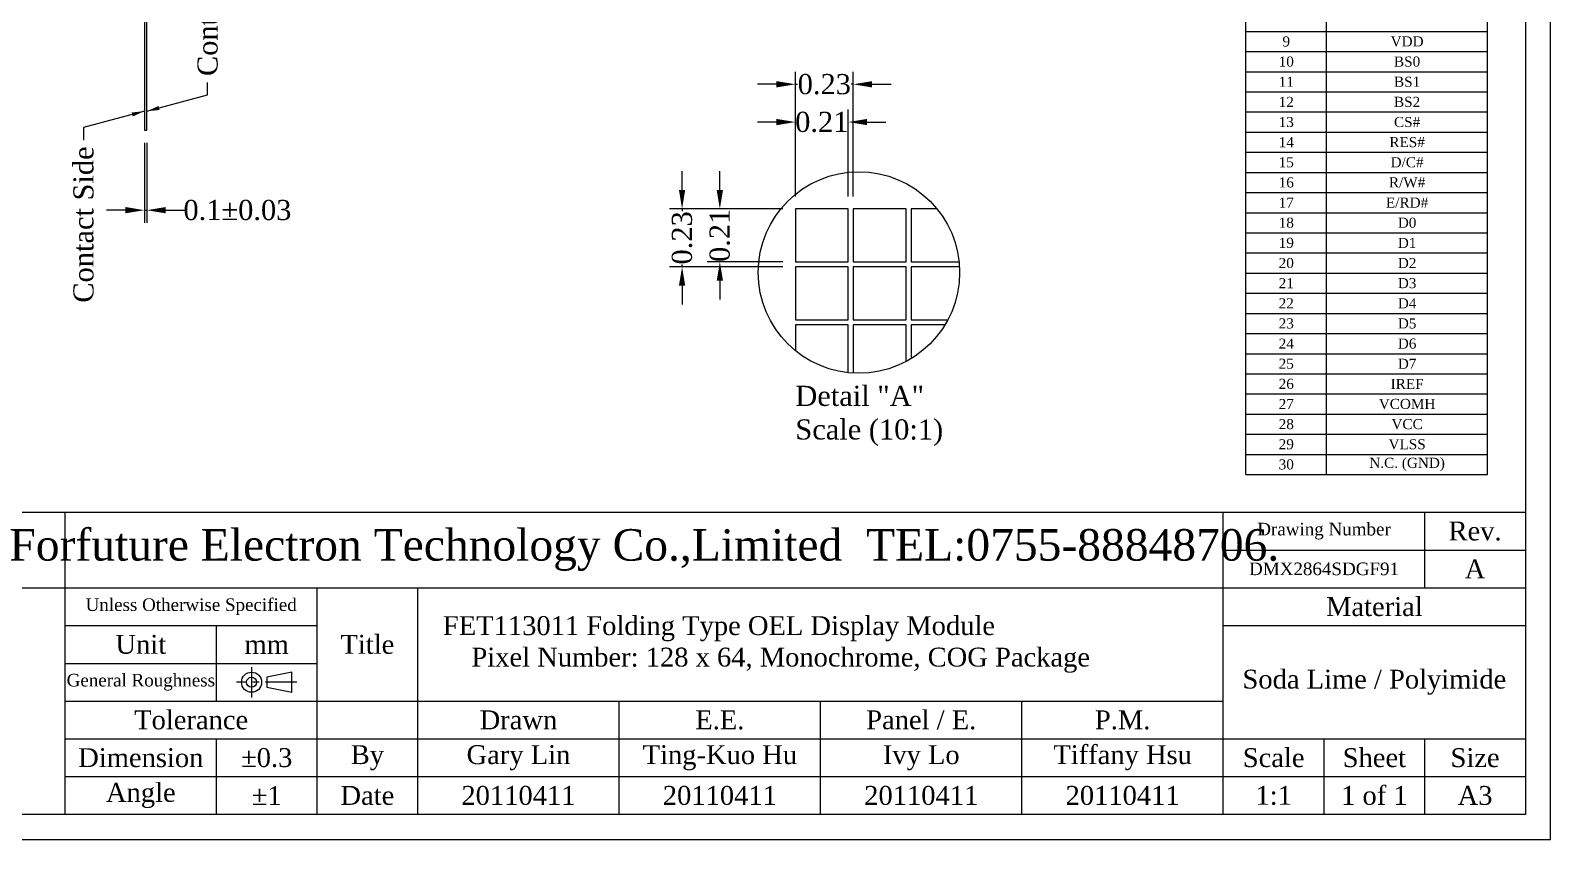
# Model space of a CAD drawing. Header units: millimetres. Extents: x -1 to 120, y 0 to 80.
# Drawn here: x 59.6 to 120, y 0 to 32.1 of the extents above; entities that cross this region are included whole.
import ezdxf

# ---------------------------------------------------------------- set-up
doc = ezdxf.new("R2010")
doc.units = ezdxf.units.MM
doc.header["$MEASUREMENT"] = 0
doc.linetypes.add('CENTER', pattern=[2, 1.25, -0.25, 0.25, -0.25])
for name, color, linetype in [('Dimension', 7, 'Continuous'), ('FPC', 30, 'Continuous'), ('Frame', 7, 'Continuous'), ('Index', 7, 'Continuous'), ('Pixel', 7, 'Continuous')]:
    doc.layers.add(name, color=color, linetype=linetype)
doc.styles.get("Standard").update_dxf_attribs({"font": 'TIMES.TTF'})
doc.dimstyles.get("Standard").update_dxf_attribs({"dimtxt": 0.8, "dimasz": 0.75, "dimexe": 0.5, "dimexo": 0.5, "dimgap": 0.1, "dimtad": 0, "dimdec": 3, "dimdsep": 46, "dimtxsty": 'Standard', "dimcen": 0.09, "dimadec": 0, "dimazin": 2, "dimtfac": 1, "dimtdec": 3, "dimtmove": 0, "dimatfit": 3, "dimfxl": 0, "dimtolj": 1, "dimarcsym": 0})

# ---------------------------------------------------------------- blocks, each defined once
blk = doc.blocks.new('*D20')
at = {"layer": 'Defpoints', "color": 0}
for p in [(64.14, 28.18), (64.24, 28.18), (64.24, 25)]:
    blk.add_point(p, dxfattribs=at)
at = {"layer": 'Dimension', "color": 0, "lineweight": -2}
for p, q in [((64.14, 27.68), (64.14, 24.5)), ((64.24, 27.68), (64.24, 24.5)), ((63.39, 25), (62.64, 25)), ((64.14, 25), (64.24, 25)), ((64.99, 25), (65.74, 25))]:
    blk.add_line(p, q, dxfattribs=at)
at = {"layer": 'Dimension', "color": 0}
for points in [[(63.39, 25.125), (63.39, 24.875), (64.14, 25)], [(64.99, 25.125), (64.99, 24.875), (64.24, 25)]]:
    blk.add_solid(points, dxfattribs=at)
at = {"layer": 'Dimension', "color": 0, "insert": (67.837, 25), "char_height": 0.8, "attachment_point": 5}
blk.add_mtext('\\A1;0.1±0.03', dxfattribs=at)
blk = doc.blocks.new('*D21')
at = {"layer": 'Defpoints', "color": 0}
for p in [(90, 28.5), (90, 25.05), (92.1, 25.05)]:
    blk.add_point(p, dxfattribs=at)
at = {"layer": 'Dimension', "color": 0, "lineweight": -2}
for p, q in [((90, 25.55), (90, 29)), ((92.1, 25.55), (92.1, 29)), ((89.25, 28.5), (88.5, 28.5)), ((90, 28.5), (90.01, 28.5)), ((92.1, 28.5), (92.09, 28.5)), ((92.85, 28.5), (93.6, 28.5))]:
    blk.add_line(p, q, dxfattribs=at)
at = {"layer": 'Dimension', "color": 0}
for points in [[(89.25, 28.625), (89.25, 28.375), (90, 28.5)], [(92.85, 28.625), (92.85, 28.375), (92.1, 28.5)]]:
    blk.add_solid(points, dxfattribs=at)
at = {"layer": 'Dimension', "color": 0, "insert": (91.05, 28.5), "char_height": 0.8, "attachment_point": 5}
blk.add_mtext('\\A1;0.21', dxfattribs=at)
blk = doc.blocks.new('*D22')
at = {"layer": 'Defpoints', "color": 0}
for p in [(90, 30), (90, 25.05), (92.3, 25.05)]:
    blk.add_point(p, dxfattribs=at)
at = {"layer": 'Dimension', "color": 0, "lineweight": -2}
for p, q in [((90, 25.55), (90, 30.5)), ((92.3, 25.55), (92.3, 30.5)), ((89.25, 30), (88.5, 30)), ((90, 30), (90.087, 30)), ((92.3, 30), (92.213, 30)), ((93.05, 30), (93.8, 30))]:
    blk.add_line(p, q, dxfattribs=at)
at = {"layer": 'Dimension', "color": 0}
for points in [[(89.25, 30.125), (89.25, 29.875), (90, 30)], [(93.05, 30.125), (93.05, 29.875), (92.3, 30)]]:
    blk.add_solid(points, dxfattribs=at)
at = {"layer": 'Dimension', "color": 0, "insert": (91.15, 30), "char_height": 0.8, "attachment_point": 5}
blk.add_mtext('\\A1;0.23', dxfattribs=at)
blk = doc.blocks.new('*D23')
at = {"layer": 'Defpoints', "color": 0}
for p in [(90, 25.05), (87, 22.95), (90, 22.95)]:
    blk.add_point(p, dxfattribs=at)
at = {"layer": 'Dimension', "color": 0, "lineweight": -2}
for p, q in [((87, 25.8), (87, 26.55)), ((89.5, 25.05), (86.5, 25.05)), ((87, 25.05), (87, 25.04)), ((89.5, 22.95), (86.5, 22.95)), ((87, 22.95), (87, 22.96)), ((87, 22.2), (87, 21.45))]:
    blk.add_line(p, q, dxfattribs=at)
at = {"layer": 'Dimension', "color": 0}
for points in [[(86.875, 25.8), (87.125, 25.8), (87, 25.05)], [(86.875, 22.2), (87.125, 22.2), (87, 22.95)]]:
    blk.add_solid(points, dxfattribs=at)
at = {"layer": 'Dimension', "color": 0, "insert": (87, 24), "char_height": 0.8, "attachment_point": 5, "rotation": 90}
blk.add_mtext('\\A1;0.21', dxfattribs=at)
blk = doc.blocks.new('*D24')
at = {"layer": 'Defpoints', "color": 0}
for p in [(90, 25.05), (85.5, 22.75), (90, 22.75)]:
    blk.add_point(p, dxfattribs=at)
at = {"layer": 'Dimension', "color": 0, "lineweight": -2}
for p, q in [((85.5, 25.8), (85.5, 26.55)), ((89.5, 25.05), (85, 25.05)), ((85.5, 25.05), (85.5, 24.963)), ((89.5, 22.75), (85, 22.75)), ((85.5, 22.75), (85.5, 22.837)), ((85.5, 22), (85.5, 21.25))]:
    blk.add_line(p, q, dxfattribs=at)
at = {"layer": 'Dimension', "color": 0}
for points in [[(85.375, 25.8), (85.625, 25.8), (85.5, 25.05)], [(85.375, 22), (85.625, 22), (85.5, 22.75)]]:
    blk.add_solid(points, dxfattribs=at)
at = {"layer": 'Dimension', "color": 0, "insert": (85.5, 23.9), "char_height": 0.8, "attachment_point": 5, "rotation": 90}
blk.add_mtext('\\A1;0.23', dxfattribs=at)

msp = doc.modelspace()

# ---------------------------------------------------------------- linework, layer by layer
at = {"layer": 'FPC'}
msp.add_lwpolyline([(64.14, 28.18), (64.24, 28.18), (64.24, 41.38), (64.14, 41.38)], close=True, dxfattribs=at)
at = {"layer": 'Frame'}
for p, q in [((107.9, 14.5), (107.9, 39.3)), ((111.1, 14.5), (111.1, 39.3)), ((117.5, 14.5), (117.5, 39.3)), ((107.9, 32.1), (117.5, 32.1)), ((107.9, 31.3), (117.5, 31.3)), ((107.9, 30.5), (117.5, 30.5)), ((107.9, 29.7), (117.5, 29.7)), ((107.9, 28.9), (117.5, 28.9)), ((107.9, 28.1), (117.5, 28.1)), ((107.9, 27.3), (117.5, 27.3)), ((107.9, 26.5), (117.5, 26.5)), ((107.9, 25.7), (117.5, 25.7)), ((107.9, 24.9), (117.5, 24.9)), ((107.9, 24.1), (117.5, 24.1)), ((107.9, 23.3), (117.5, 23.3)), ((107.9, 22.5), (117.5, 22.5)), ((107.9, 21.7), (117.5, 21.7)), ((107.9, 20.9), (117.5, 20.9)), ((107.9, 20.1), (117.5, 20.1)), ((107.9, 19.3), (117.5, 19.3)), ((107.9, 18.5), (117.5, 18.5)), ((107.9, 17.7), (117.5, 17.7)), ((107.9, 16.9), (117.5, 16.9)), ((107.9, 16.1), (117.5, 16.1)), ((107.9, 15.3), (117.5, 15.3)), ((107.9, 14.5), (117.5, 14.5)), ((49, 13), (119, 13)), ((61, 1), (61, 13)), ((107, 1), (107, 13)), ((115, 10), (115, 13)), ((107, 11.5), (119, 11.5)), ((49, 10), (119, 10)), ((71, 1), (71, 10)), ((75, 1), (75, 10)), ((61, 8.5), (71, 8.5)), ((67, 5.5), (67, 8.5)), ((107, 8.5), (119, 8.5)), ((61, 7), (71, 7)), ((61, 5.5), (107, 5.5)), ((83, 1), (83, 5.5)), ((91, 1), (91, 5.5)), ((99, 1), (99, 5.5)), ((61, 4), (119, 4)), ((67, 1), (67, 4)), ((111, 1), (111, 4)), ((115, 1), (115, 4)), ((61, 2.5), (119, 2.5))]:
    msp.add_line(p, q, dxfattribs=at)
at = {"layer": 'Frame', "linetype": 'CENTER'}
for p, q in [((68.4, 6.85), (68.4, 5.65)), ((70.2, 6.25), (67.8, 6.25))]:
    msp.add_line(p, q, dxfattribs=at)
at = {"layer": 'Frame'}
for points in [[(120, 80), (0, 80), (0, 0), (120, 0)], [(119, 1), (1, 1), (1, 79), (119, 79)], [(70, 5.85), (70, 6.65), (69, 6.45), (69, 6.05)]]:
    msp.add_lwpolyline(points, close=True, dxfattribs=at)
for radius in [0.4, 0.2]:
    msp.add_circle((68.4, 6.25), radius, dxfattribs=at)
at = {"layer": 'Index'}
msp.add_circle((92.525, 22.525), 4, dxfattribs=at)
at = {"layer": 'Pixel'}
for points in [[(90, 22.95), (92.1, 22.95), (92.1, 25.05), (90, 25.05)], [(92.3, 22.95), (94.4, 22.95), (94.4, 25.05), (92.3, 25.05)], [(90, 20.65), (92.1, 20.65), (92.1, 22.75), (90, 22.75)], [(92.3, 20.65), (94.4, 20.65), (94.4, 22.75), (92.3, 22.75)]]:
    msp.add_lwpolyline(points, close=True, dxfattribs=at)
for points in [[(95.6273, 25.05), (94.6, 25.05), (94.6, 22.95), (96.5024, 22.95)], [(96.5187, 22.75), (94.6, 22.75), (94.6, 20.65), (96.0583, 20.65)], [(92.1, 18.5476), (92.1, 20.45), (90, 20.45), (90, 19.4227)], [(94.4, 18.9917), (94.4, 20.45), (92.3, 20.45), (92.3, 18.5313)], [(95.9447, 20.45), (94.6, 20.45), (94.6, 19.1053)]]:
    msp.add_lwpolyline(points, dxfattribs=at)

# ---------------------------------------------------------------- texts
at = {"layer": 'Frame'}
for s, insert, char_height, attachment_point in [('9', (109.5, 31.7), 0.4, 5), ('VDD', (114.3, 31.7), 0.4, 5), ('10', (109.5, 30.9), 0.4, 5), ('BS0', (114.3, 30.9), 0.4, 5), ('11', (109.5, 30.1), 0.4, 5), ('BS1', (114.3, 30.1), 0.4, 5), ('12', (109.5, 29.3), 0.4, 5), ('BS2', (114.3, 29.3), 0.4, 5), ('13', (109.5, 28.5), 0.4, 5), ('CS#', (114.3, 28.5), 0.4, 5), ('14', (109.5, 27.7), 0.4, 5), ('RES#', (114.3, 27.7), 0.4, 5), ('15', (109.5, 26.9), 0.4, 5), ('D/C#', (114.3, 26.9), 0.4, 5), ('16', (109.5, 26.1), 0.4, 5), ('R/W#', (114.3, 26.1), 0.4, 5), ('17', (109.5, 25.3), 0.4, 5), ('E/RD#', (114.3, 25.3), 0.4, 5), ('18', (109.5, 24.5), 0.4, 5), ('D0', (114.3, 24.5), 0.4, 5), ('19', (109.5, 23.7), 0.4, 5), ('D1', (114.3, 23.7), 0.4, 5), ('20', (109.5, 22.9), 0.4, 5), ('D2', (114.3, 22.9), 0.4, 5), ('21', (109.5, 22.1), 0.4, 5), ('D3', (114.3, 22.1), 0.4, 5), ('22', (109.5, 21.3), 0.4, 5), ('D4', (114.3, 21.3), 0.4, 5), ('23', (109.5, 20.5), 0.4, 5), ('D5', (114.3, 20.5), 0.4, 5), ('24', (109.5, 19.7), 0.4, 5), ('D6', (114.3, 19.7), 0.4, 5), ('25', (109.5, 18.9), 0.4, 5), ('D7', (114.3, 18.9), 0.4, 5), ('26', (109.5, 18.1), 0.4, 5), ('IREF', (114.3, 18.1), 0.4, 5), ('27', (109.5, 17.3), 0.4, 5), ('VCOMH', (114.3, 17.3), 0.4, 5), ('28', (109.5, 16.5), 0.4, 5), ('VCC', (114.3, 16.5), 0.4, 5), ('29', (109.5, 15.7), 0.4, 5), ('VLSS', (114.3, 15.7), 0.4, 5), ('30', (109.5, 14.9), 0.4, 5), ('N.C. (GND)', (114.3, 14.9), 0.4, 5), ('Forfuture Electron Technology Co.,Limited  TEL:0755-88848706.', (84, 11.5), 1.25, 5), ('{\\fTimes New Roman|b0|i0|c0|p18;Drawing Number}', (111, 12.25), 0.5, 5), ('{\\fTimes New Roman|b0|i0|c0|p18;Rev.}', (117, 12.25), 0.75, 5), ('DMX2864SDGF91', (111, 10.75), 0.5, 5), ('A', (117, 10.75), 0.75, 5), ('{\\fTimes New Roman|b0|i0|c0|p18;Material}', (113, 9.25), 0.75, 5), ('{\\fTimes New Roman|b0|i0|c0|p18;Unless Otherwise Specified}', (66, 9.25), 0.5, 5), ('FET113011 Folding Type OEL Display Module\\P    Pixel Number: 128 x 64, Monochrome, COG Package', (76, 7.75), 0.75, 4), ('{\\fTimes New Roman|b0|i0|c0|p18;Unit}', (64, 7.75), 0.75, 5), ('{\\fTimes New Roman|b0|i0|c0|p18;mm}', (69, 7.75), 0.75, 5), ('{\\fTimes New Roman|b0|i0|c0|p18;Title}', (73, 7.75), 0.75, 5), ('Soda Lime / Polyimide', (113, 6.25), 0.75, 5), ('{\\fTimes New Roman|b0|i0|c0|p18;General Roughness}', (64, 6.25), 0.5, 5), ('{\\fTimes New Roman|b0|i0|c0|p18;Tolerance}', (66, 4.75), 0.75, 5), ('{\\fTimes New Roman|b0|i0|c0|p18;Drawn}', (79, 4.75), 0.75, 5), ('E.E.', (87, 4.75), 0.75, 5), ('Panel / E.', (95, 4.75), 0.75, 5), ('P.M.', (103, 4.75), 0.75, 5), ('{\\fTimes New Roman|b0|i0|c0|p18;Dimension}', (64, 3.25), 0.75, 5), ('%%p0.3', (69, 3.25), 0.75, 5), ('{\\fTimes New Roman|b0|i0|c0|p18;By}', (73, 3.25), 0.75, 5), ('Gary Lin', (79, 3.25), 0.75, 5), ('Ting-Kuo Hu', (87, 3.25), 0.75, 5), ('Ivy Lo', (95, 3.25), 0.75, 5), ('Tiffany Hsu', (103, 3.25), 0.75, 5), ('{\\fTimes New Roman|b0|i0|c0|p18;Scale}', (109, 3.25), 0.75, 5), ('{\\fTimes New Roman|b0|i0|c0|p18;Sheet}', (113, 3.25), 0.75, 5), ('{\\fTimes New Roman|b0|i0|c0|p18;Size}', (117, 3.25), 0.75, 5), ('{\\fTimes New Roman|b0|i0|c0|p18;Angle}', (64, 1.75), 0.75, 5), ('%%p1', (69, 1.75), 0.75, 5), ('{\\fTimes New Roman|b0|i0|c0|p18;Date}', (73, 1.75), 0.75, 5), ('20110411', (79, 1.75), 0.75, 5), ('20110411', (87, 1.75), 0.75, 5), ('20110411', (95, 1.75), 0.75, 5), ('20110411', (103, 1.75), 0.75, 5), ('{\\fTimes New Roman|b0|i0|c0|p18;1:1}', (109, 1.75), 0.75, 5), ('{\\fTimes New Roman|b0|i0|c0|p18;1 of 1}', (113, 1.75), 0.75, 5), ('{\\fTimes New Roman|b0|i0|c0|p18;A3}', (117, 1.75), 0.75, 5)]:
    msp.add_mtext(s, dxfattribs=dict(at, insert=insert, char_height=char_height, attachment_point=attachment_point))
at = {"layer": 'Index', "char_height": 0.8, "rotation": 90}
for insert, attachment_point in [((66.6548, 30.327), 4), ((61.7252, 27.533), 6)]:
    msp.add_mtext('{\\fTimes New Roman|b0|i0|c0|p18;Contact Side}', dxfattribs=dict(at, insert=insert, attachment_point=attachment_point))
at = {"layer": 'Index', "insert": (90, 18.025), "char_height": 0.8, "attachment_point": 1}
msp.add_mtext('Detail "A"\\PScale (10:1)', dxfattribs=at)

# ---------------------------------------------------------------- dimensions: what is measured, and where the dimension line sits
at = {"layer": 'Dimension'}
for base, p1, p2, override, picture, middle in [((90, 30), (92.3, 25.05), (90, 25.05), {"dimlfac": 0.1}, '*D22', (91.15, 30)), ((90, 28.5), (92.1, 25.05), (90, 25.05), {"dimlfac": 0.1}, '*D21', (91.05, 28.5)), ((64.24, 25), (64.14, 28.18), (64.24, 28.18), {"dimtol": 1, "dimtp": 0.03, "dimtm": 0.03}, '*D20', (67.8368, 25))]:
    dim = msp.add_linear_dim(base=base, p1=p1, p2=p2, dimstyle='Standard', override=override, dxfattribs=at)
    dim.commit()
    dim.dimension.update_dxf_attribs({"geometry": picture, "text_midpoint": middle})
for base, p2, picture, middle in [((85.5, 22.75), (90, 22.75), '*D24', (85.5, 23.9)), ((87, 22.95), (90, 22.95), '*D23', (87, 24))]:
    dim = msp.add_linear_dim(base=base, p1=(90, 25.05), p2=p2, angle=90, dimstyle='Standard', override={"dimlfac": 0.1}, dxfattribs=at)
    dim.commit()
    dim.dimension.update_dxf_attribs({"geometry": picture, "text_midpoint": middle})

# ---------------------------------------------------------------- leaders
at = {"layer": 'Index'}
for points in [[(64.24, 28.93), (66.6548, 29.577), (66.6548, 30.077)], [(64.14, 28.93), (61.7252, 28.283), (61.7252, 27.783)]]:
    msp.add_leader(points, dimstyle='Standard', override={"dimtxt": 0.5, "dimasz": 0.5, "dimexe": 0.5, "dimexo": 0.5, "dimgap": 0.1, "dimtih": 0, "dimdec": 3}, dxfattribs=at)

doc.saveas('drawing.dxf')
